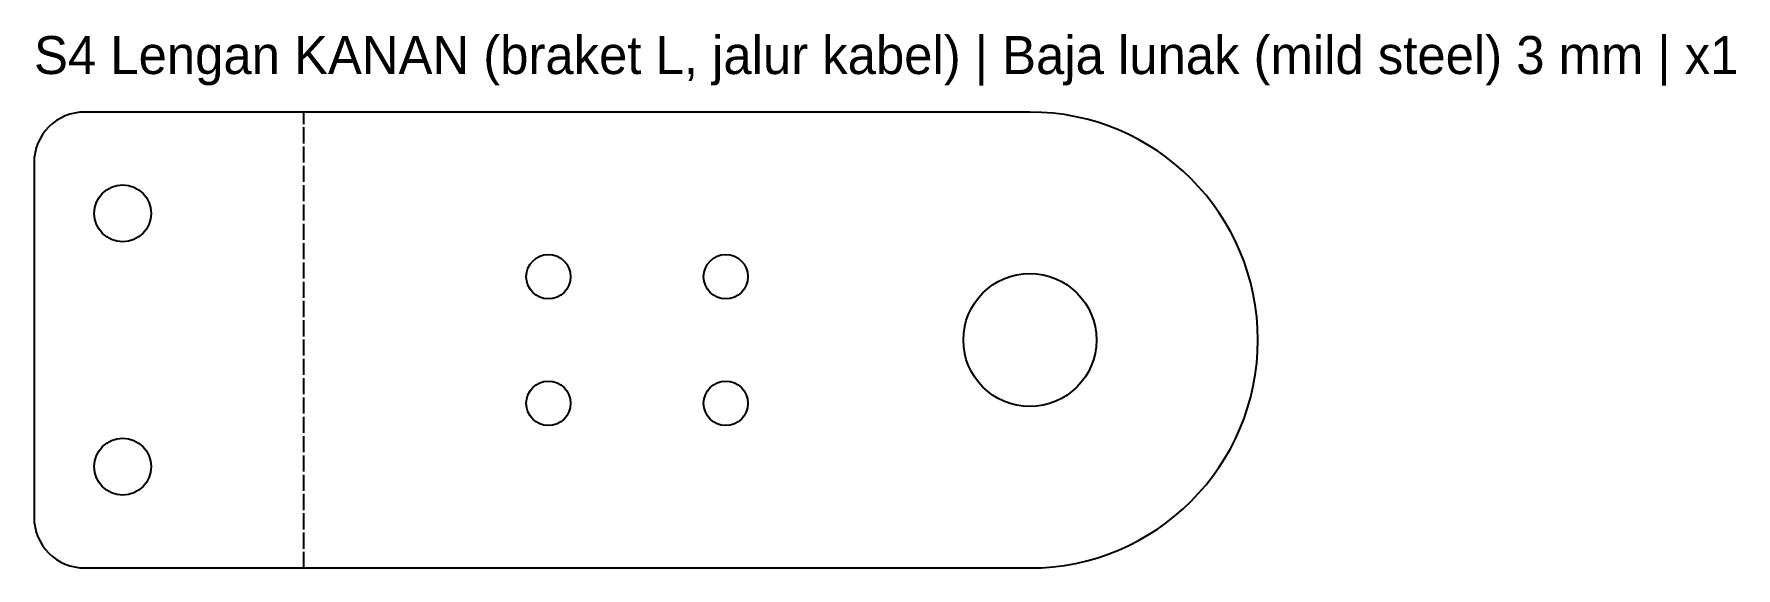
# Model space of a CAD drawing. Header units: millimetres. Extents: x 0 to 134, y 0 to 42.
import ezdxf

# ---------------------------------------------------------------- set-up
doc = ezdxf.new("R2010")
doc.units = ezdxf.units.MM
doc.linetypes.add('DASHED', pattern=[1.524, 1.27, -0.254])
for name, color, linetype in [('BEND', 5, 'DASHED'), ('CUT', 7, 'Continuous'), ('LABEL', 8, 'Continuous')]:
    doc.layers.add(name, color=color, linetype=linetype)

msp = doc.modelspace()

# ---------------------------------------------------------------- linework, layer by layer
at = {"layer": 'BEND', "linetype": 'DASHED'}
msp.add_line((21.3, 0), (21.3, 36), dxfattribs=at)
at = {"layer": 'CUT'}
msp.add_lwpolyline([(4, 0), (78.6, 0, 1), (78.6, 36), (4, 36, 0.414214), (0, 32), (0, 4, 0.414214)], format="xyb", close=True, dxfattribs=at)
for centre, radius in [((7, 28), 2.25), ((40.6, 23), 1.75), ((54.6, 23), 1.75), ((78.6, 18), 5.25), ((40.6, 13), 1.75), ((54.6, 13), 1.75), ((7, 8), 2.25)]:
    msp.add_circle(centre, radius, dxfattribs=at)

# ---------------------------------------------------------------- texts
at = {"layer": 'LABEL'}
msp.add_text('S4 Lengan KANAN (braket L, jalur kabel) | Baja lunak (mild steel) 3 mm | x1', height=3, dxfattribs=at).set_placement((0, 39))

doc.saveas('drawing.dxf')
